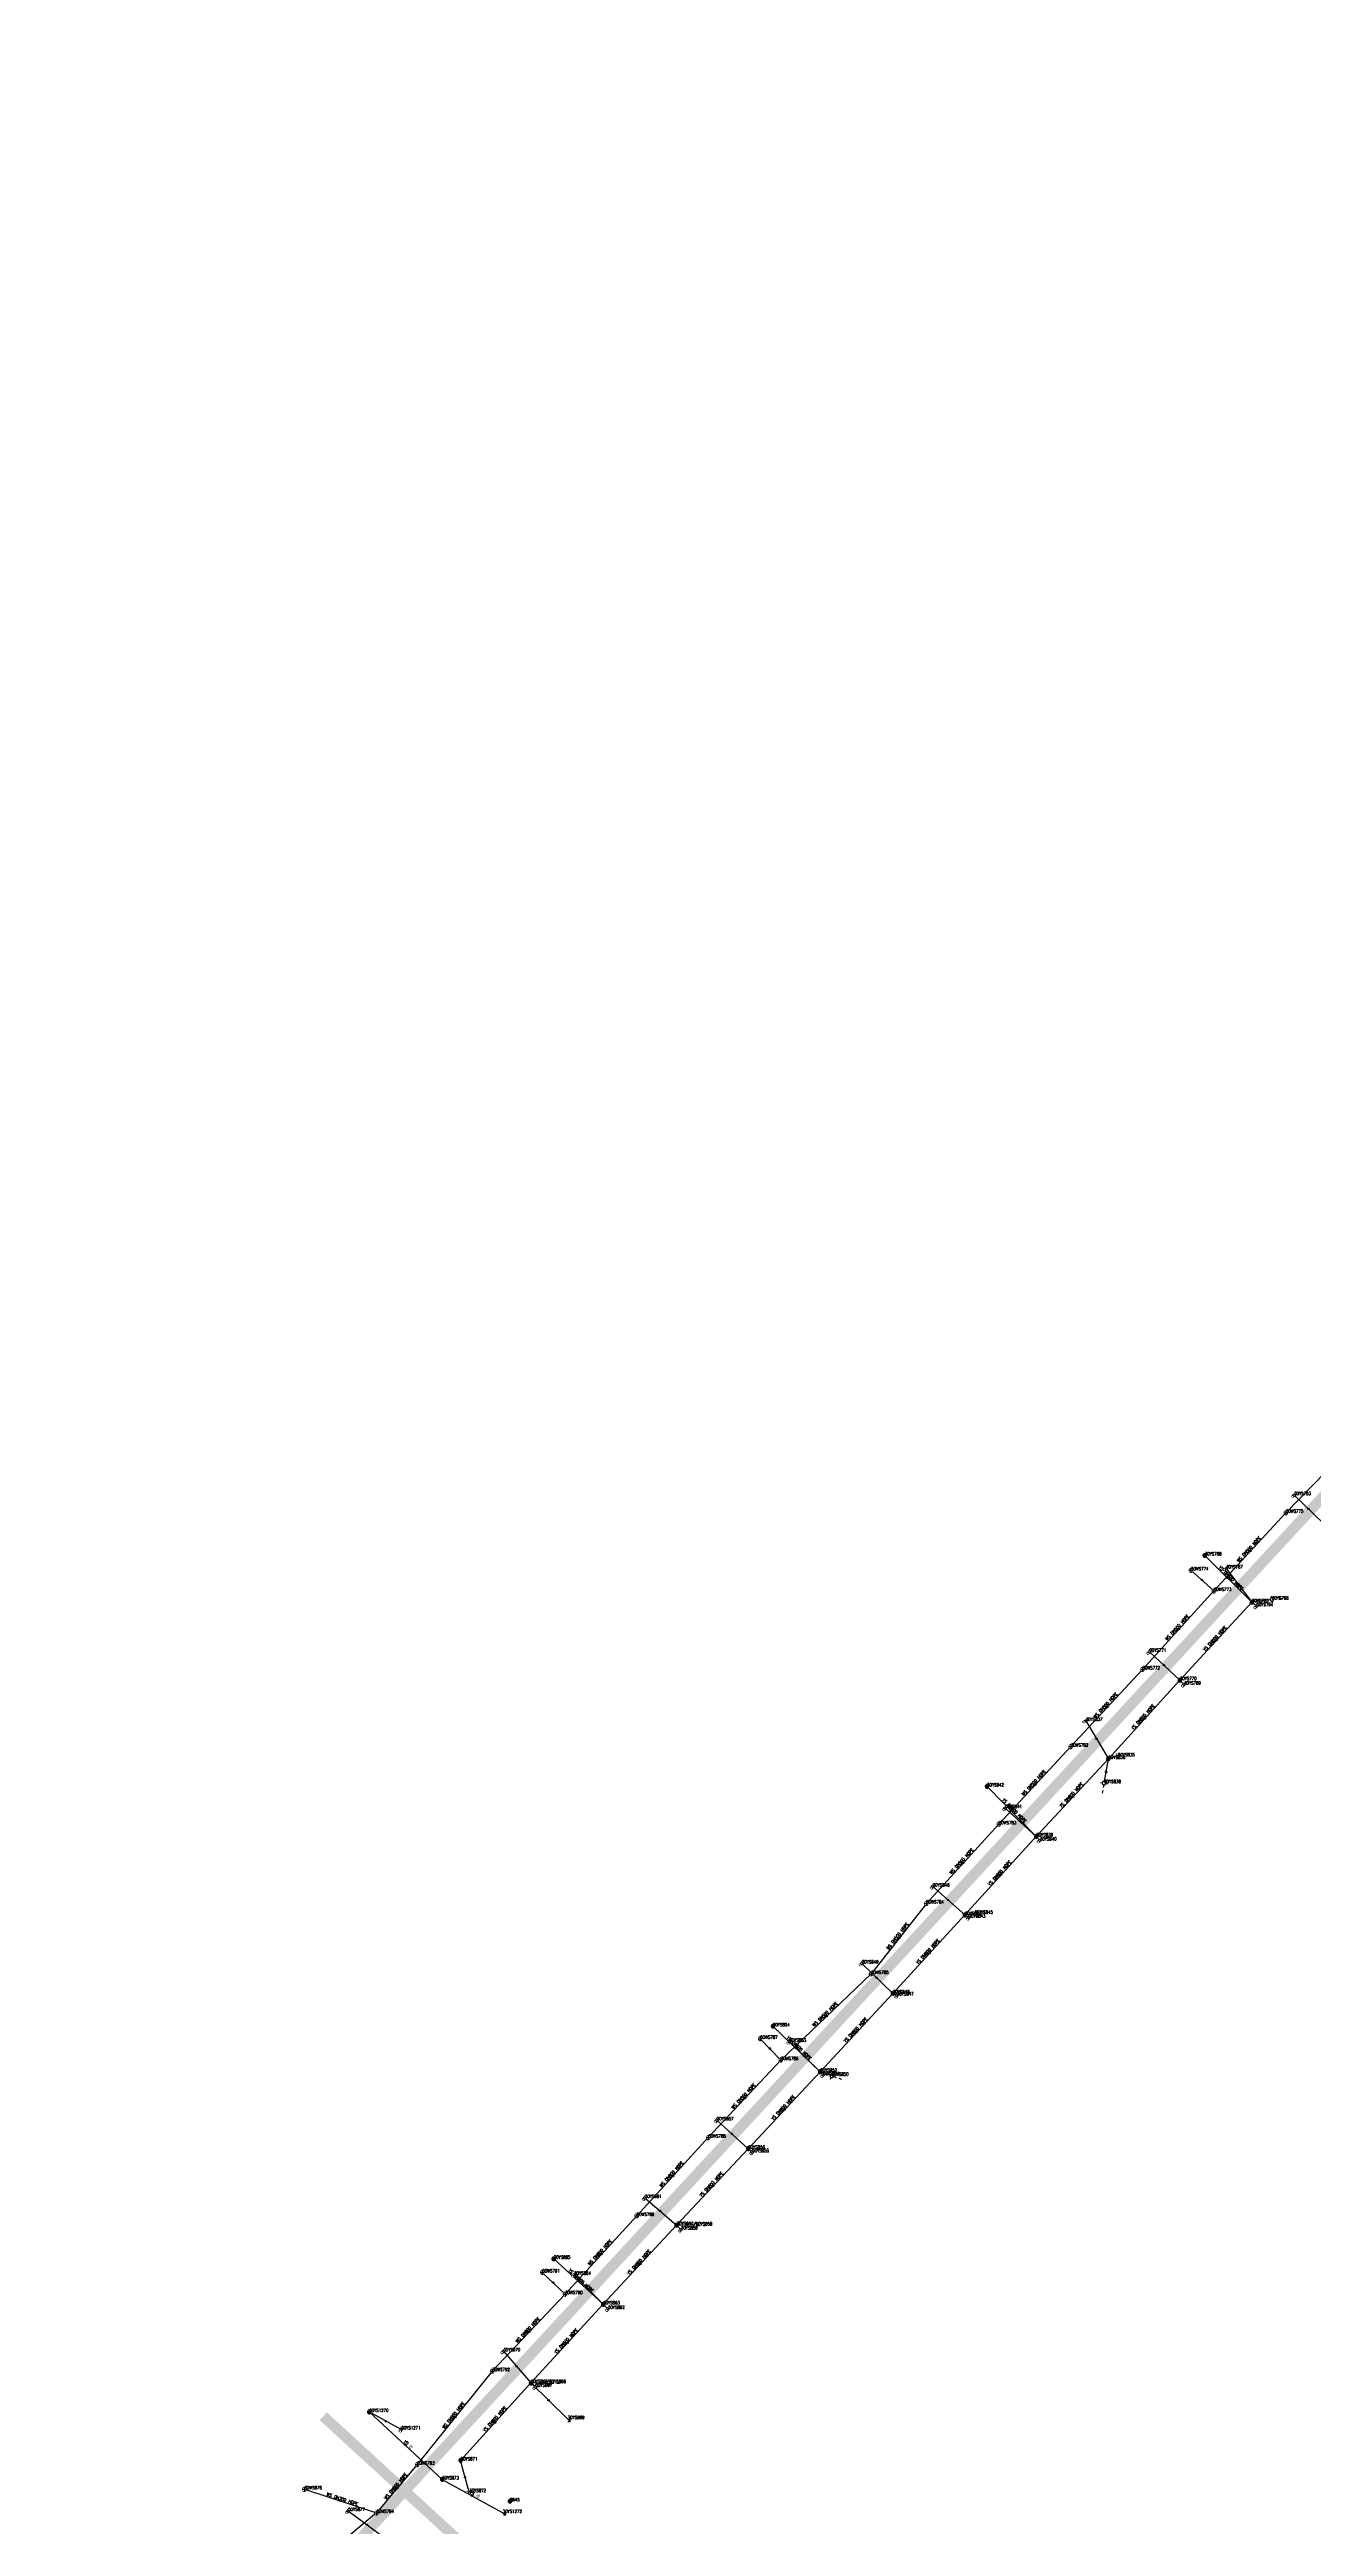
# Model space of a CAD drawing. Extents: x 78813 to 99477, y 2421021 to 2448125.
# Drawn here: x 86662 to 87019, y 2433388 to 2434087 of the extents above; entities that cross this region are included whole.
import ezdxf
from ezdxf.enums import TextEntityAlignment as Align

# ---------------------------------------------------------------- set-up
doc = ezdxf.new("R2010")
doc.units = 0
doc.set_wipeout_variables(frame=1)
doc.layers.get('0').update_dxf_attribs({"linetype": 'CONTINUOUS'})
for name, color, linetype in [('DX_WS', 16, 'CONTINUOUS'), ('DX_YS', 42, 'CONTINUOUS'), ('道路', 5, 'CONTINUOUS')]:
    doc.layers.add(name, color=color, linetype=linetype)
for name, color, linetype, true_color in [('WSLINE', 7, 'CONTINUOUS', 0x7f0000), ('YSANNEXE', 7, 'CONTINUOUS', 0xcc9900), ('YSLINE', 7, 'CONTINUOUS', 0xcc9900)]:
    doc.layers.add(name, color=color, linetype=linetype, true_color=true_color)
doc.styles.add('CcNameZT', font='txt.SHX', dxfattribs={"width": 0.8, "bigfont": 'HZTXT.SHX'})
doc.styles.get("Standard").update_dxf_attribs({"font": 'txt.shx', "bigfont": 'hztxt.shx'})

# ---------------------------------------------------------------- blocks, each defined once
blk = doc.blocks.new('PS污水井')
blk.add_lwpolyline([(1, 0), (1, 0.1), (1, 0.1), (1, 0.2), (1, 0.3), (0.9, 0.3), (0.9, 0.4), (0.9, 0.5), (0.8, 0.5), (0.8, 0.6), (0.8, 0.6), (0.7, 0.7), (0.7, 0.7), (0.6, 0.8), (0.6, 0.8), (0.5, 0.9), (0.4, 0.9), (0.4, 0.9), (0.3, 1), (0.2, 1), (0.2, 1), (0.1, 1), (0, 1), (0, 1), (-0.1, 1), (-0.2, 1), (-0.2, 1), (-0.3, 1), (-0.4, 0.9), (-0.4, 0.9), (-0.5, 0.9), (-0.6, 0.8), (-0.6, 0.8), (-0.7, 0.7), (-0.7, 0.7), (-0.8, 0.6), (-0.8, 0.6), (-0.8, 0.5), (-0.9, 0.5), (-0.9, 0.4), (-0.9, 0.3), (-1, 0.3), (-1, 0.2), (-1, 0.1), (-1, 0.1), (-1, 0), (-1, -0.1), (-1, -0.1), (-1, -0.2), (-1, -0.3), (-0.9, -0.3), (-0.9, -0.4), (-0.9, -0.5), (-0.8, -0.5), (-0.8, -0.6), (-0.8, -0.6), (-0.7, -0.7), (-0.7, -0.7), (-0.6, -0.8), (-0.6, -0.8), (-0.5, -0.9), (-0.4, -0.9), (-0.4, -0.9), (-0.3, -1), (-0.2, -1), (-0.2, -1), (-0.1, -1), (0, -1), (0, -1), (0.1, -1), (0.2, -1), (0.2, -1), (0.3, -1), (0.4, -0.9), (0.4, -0.9), (0.5, -0.9), (0.6, -0.8), (0.6, -0.8), (0.7, -0.7), (0.7, -0.7), (0.8, -0.6), (0.8, -0.6), (0.8, -0.5), (0.9, -0.5), (0.9, -0.4), (0.9, -0.3), (1, -0.3), (1, -0.2), (1, -0.1), (1, 0)], close=True)
blk.add_wipeout([(1, 0), (1, 0.1), (1, 0.1), (1, 0.2), (1, 0.3), (0.9, 0.3), (0.9, 0.4), (0.9, 0.5), (0.8, 0.5), (0.8, 0.6), (0.8, 0.6), (0.7, 0.7), (0.7, 0.7), (0.6, 0.8), (0.6, 0.8), (0.5, 0.9), (0.4, 0.9), (0.4, 0.9), (0.3, 1), (0.2, 1), (0.2, 1), (0.1, 1), (0, 1), (0, 1), (-0.1, 1), (-0.2, 1), (-0.2, 1), (-0.3, 1), (-0.4, 0.9), (-0.4, 0.9), (-0.5, 0.9), (-0.6, 0.8), (-0.6, 0.8), (-0.7, 0.7), (-0.7, 0.7), (-0.8, 0.6), (-0.8, 0.6), (-0.8, 0.5), (-0.9, 0.5), (-0.9, 0.4), (-0.9, 0.3), (-1, 0.3), (-1, 0.2), (-1, 0.1), (-1, 0.1), (-1, 0), (-1, -0.1), (-1, -0.1), (-1, -0.2), (-1, -0.3), (-0.9, -0.3), (-0.9, -0.4), (-0.9, -0.5), (-0.8, -0.5), (-0.8, -0.6), (-0.8, -0.6), (-0.7, -0.7), (-0.7, -0.7), (-0.6, -0.8), (-0.6, -0.8), (-0.5, -0.9), (-0.4, -0.9), (-0.4, -0.9), (-0.3, -1), (-0.2, -1), (-0.2, -1), (-0.1, -1), (0, -1), (0, -1), (0.1, -1), (0.2, -1), (0.2, -1), (0.3, -1), (0.4, -0.9), (0.4, -0.9), (0.5, -0.9), (0.6, -0.8), (0.6, -0.8), (0.7, -0.7), (0.7, -0.7), (0.8, -0.6), (0.8, -0.6), (0.8, -0.5), (0.9, -0.5), (0.9, -0.4), (0.9, -0.3), (1, -0.3), (1, -0.2), (1, -0.1)])
for p, q in [((-1, 0), (0, 0)), ((0, 1), (0, 0)), ((0, 0), (0, -1)), ((0, 0), (1, 0))]:
    blk.add_line(p, q)
blk = doc.blocks.new('LX')
for p, q in [((-0.866, 0.5), (0, 0)), ((0, 0), (-0.866, -0.5))]:
    blk.add_line(p, q)
blk = doc.blocks.new('PS出水口')
for points in [[(0, 0), (2, 0)], [(1.1, -0.9), (2, 0), (1.1, 0.9)]]:
    blk.add_lwpolyline(points)
blk = doc.blocks.new('PS雨水井')
blk.add_lwpolyline([(1, 0), (1, 0.1), (1, 0.1), (1, 0.2), (1, 0.3), (0.9, 0.3), (0.9, 0.4), (0.9, 0.5), (0.8, 0.5), (0.8, 0.6), (0.8, 0.6), (0.7, 0.7), (0.7, 0.7), (0.6, 0.8), (0.6, 0.8), (0.5, 0.9), (0.4, 0.9), (0.4, 0.9), (0.3, 1), (0.2, 1), (0.2, 1), (0.1, 1), (0, 1), (0, 1), (-0.1, 1), (-0.2, 1), (-0.2, 1), (-0.3, 1), (-0.4, 0.9), (-0.4, 0.9), (-0.5, 0.9), (-0.6, 0.8), (-0.6, 0.8), (-0.7, 0.7), (-0.7, 0.7), (-0.8, 0.6), (-0.8, 0.6), (-0.8, 0.5), (-0.9, 0.5), (-0.9, 0.4), (-0.9, 0.3), (-1, 0.3), (-1, 0.2), (-1, 0.1), (-1, 0.1), (-1, 0), (-1, -0.1), (-1, -0.1), (-1, -0.2), (-1, -0.3), (-0.9, -0.3), (-0.9, -0.4), (-0.9, -0.5), (-0.8, -0.5), (-0.8, -0.6), (-0.8, -0.6), (-0.7, -0.7), (-0.7, -0.7), (-0.6, -0.8), (-0.6, -0.8), (-0.5, -0.9), (-0.4, -0.9), (-0.4, -0.9), (-0.3, -1), (-0.2, -1), (-0.2, -1), (-0.1, -1), (0, -1), (0, -1), (0.1, -1), (0.2, -1), (0.2, -1), (0.3, -1), (0.4, -0.9), (0.4, -0.9), (0.5, -0.9), (0.6, -0.8), (0.6, -0.8), (0.7, -0.7), (0.7, -0.7), (0.8, -0.6), (0.8, -0.6), (0.8, -0.5), (0.9, -0.5), (0.9, -0.4), (0.9, -0.3), (1, -0.3), (1, -0.2), (1, -0.1), (1, 0)], close=True)
blk.add_wipeout([(1, 0), (1, 0.1), (1, 0.1), (1, 0.2), (1, 0.3), (0.9, 0.3), (0.9, 0.4), (0.9, 0.5), (0.8, 0.5), (0.8, 0.6), (0.8, 0.6), (0.7, 0.7), (0.7, 0.7), (0.6, 0.8), (0.6, 0.8), (0.5, 0.9), (0.4, 0.9), (0.4, 0.9), (0.3, 1), (0.2, 1), (0.2, 1), (0.1, 1), (0, 1), (0, 1), (-0.1, 1), (-0.2, 1), (-0.2, 1), (-0.3, 1), (-0.4, 0.9), (-0.4, 0.9), (-0.5, 0.9), (-0.6, 0.8), (-0.6, 0.8), (-0.7, 0.7), (-0.7, 0.7), (-0.8, 0.6), (-0.8, 0.6), (-0.8, 0.5), (-0.9, 0.5), (-0.9, 0.4), (-0.9, 0.3), (-1, 0.3), (-1, 0.2), (-1, 0.1), (-1, 0.1), (-1, 0), (-1, -0.1), (-1, -0.1), (-1, -0.2), (-1, -0.3), (-0.9, -0.3), (-0.9, -0.4), (-0.9, -0.5), (-0.8, -0.5), (-0.8, -0.6), (-0.8, -0.6), (-0.7, -0.7), (-0.7, -0.7), (-0.6, -0.8), (-0.6, -0.8), (-0.5, -0.9), (-0.4, -0.9), (-0.4, -0.9), (-0.3, -1), (-0.2, -1), (-0.2, -1), (-0.1, -1), (0, -1), (0, -1), (0.1, -1), (0.2, -1), (0.2, -1), (0.3, -1), (0.4, -0.9), (0.4, -0.9), (0.5, -0.9), (0.6, -0.8), (0.6, -0.8), (0.7, -0.7), (0.7, -0.7), (0.8, -0.6), (0.8, -0.6), (0.8, -0.5), (0.9, -0.5), (0.9, -0.4), (0.9, -0.3), (1, -0.3), (1, -0.2), (1, -0.1)])
for p, q in [((-1, 0), (0, 0)), ((-0.9, 0.5), (0, 0.5)), ((0, 1), (0, 0)), ((0, 0.5), (0.9, 0.5)), ((0, 0), (0, -1)), ((0, 0), (1, 0)), ((-0.9, -0.5), (0, -0.5)), ((0, -0.5), (0.9, -0.5))]:
    blk.add_line(p, q)
blk = doc.blocks.new('PS雨篦')
blk.add_lwpolyline([(-1.5, 0.5), (0, 0.5), (1.5, 0.5), (1.5, -0.5), (0, -0.5), (-1.5, -0.5)], close=True)
blk.add_wipeout([(-1.5, 0.5), (0, 0.5), (1.5, 0.5), (1.5, -0.5), (0, -0.5), (-1.5, -0.5)])
for p, q in [((-0.5, -0.5), (-0.5, 0.5)), ((0.5, -0.5), (0.5, 0.5))]:
    blk.add_line(p, q)
blk = doc.blocks.new('PS预留口')
blk.add_lwpolyline([(4.2, 0), (5.8, 0)])
blk.add_wipeout([(1, 0), (1, 0.1), (1, 0.1), (1, 0.2), (1, 0.3), (0.9, 0.3), (0.9, 0.4), (0.9, 0.5), (0.8, 0.5), (0.8, 0.6), (0.8, 0.6), (0.7, 0.7), (0.7, 0.7), (0.6, 0.8), (0.6, 0.8), (0.5, 0.9), (0.4, 0.9), (0.4, 0.9), (0.3, 1), (0.2, 1), (0.2, 1), (0.1, 1), (0, 1), (0, 1), (-0.1, 1), (-0.2, 1), (-0.2, 1), (-0.3, 1), (-0.4, 0.9), (-0.4, 0.9), (-0.5, 0.9), (-0.6, 0.8), (-0.6, 0.8), (-0.7, 0.7), (-0.7, 0.7), (-0.8, 0.6), (-0.8, 0.6), (-0.8, 0.5), (-0.9, 0.5), (-0.9, 0.4), (-0.9, 0.3), (-1, 0.3), (-1, 0.2), (-1, 0.1), (-1, 0.1), (-1, 0), (-1, -0.1), (-1, -0.1), (-1, -0.2), (-1, -0.3), (-0.9, -0.3), (-0.9, -0.4), (-0.9, -0.5), (-0.8, -0.5), (-0.8, -0.6), (-0.8, -0.6), (-0.7, -0.7), (-0.7, -0.7), (-0.6, -0.8), (-0.6, -0.8), (-0.5, -0.9), (-0.4, -0.9), (-0.4, -0.9), (-0.3, -1), (-0.2, -1), (-0.2, -1), (-0.1, -1), (0, -1), (0, -1), (0.1, -1), (0.2, -1), (0.2, -1), (0.3, -1), (0.4, -0.9), (0.4, -0.9), (0.5, -0.9), (0.6, -0.8), (0.6, -0.8), (0.7, -0.7), (0.7, -0.7), (0.8, -0.6), (0.8, -0.6), (0.8, -0.5), (0.9, -0.5), (0.9, -0.4), (0.9, -0.3), (1, -0.3), (1, -0.2), (1, -0.1)])
blk.add_line((1, 0), (2.6, 0))
blk.add_lwpolyline([(1, 0), (1, 0.1), (1, 0.1), (1, 0.2), (1, 0.3), (0.9, 0.3), (0.9, 0.4), (0.9, 0.5), (0.8, 0.5), (0.8, 0.6), (0.8, 0.6), (0.7, 0.7), (0.7, 0.7), (0.6, 0.8), (0.6, 0.8), (0.5, 0.9), (0.4, 0.9), (0.4, 0.9), (0.3, 1), (0.2, 1), (0.2, 1), (0.1, 1), (0, 1), (0, 1), (-0.1, 1), (-0.2, 1), (-0.2, 1), (-0.3, 1), (-0.4, 0.9), (-0.4, 0.9), (-0.5, 0.9), (-0.6, 0.8), (-0.6, 0.8), (-0.7, 0.7), (-0.7, 0.7), (-0.8, 0.6), (-0.8, 0.6), (-0.8, 0.5), (-0.9, 0.5), (-0.9, 0.4), (-0.9, 0.3), (-1, 0.3), (-1, 0.2), (-1, 0.1), (-1, 0.1), (-1, 0), (-1, -0.1), (-1, -0.1), (-1, -0.2), (-1, -0.3), (-0.9, -0.3), (-0.9, -0.4), (-0.9, -0.5), (-0.8, -0.5), (-0.8, -0.6), (-0.8, -0.6), (-0.7, -0.7), (-0.7, -0.7), (-0.6, -0.8), (-0.6, -0.8), (-0.5, -0.9), (-0.4, -0.9), (-0.4, -0.9), (-0.3, -1), (-0.2, -1), (-0.2, -1), (-0.1, -1), (0, -1), (0, -1), (0.1, -1), (0.2, -1), (0.2, -1), (0.3, -1), (0.4, -0.9), (0.4, -0.9), (0.5, -0.9), (0.6, -0.8), (0.6, -0.8), (0.7, -0.7), (0.7, -0.7), (0.8, -0.6), (0.8, -0.6), (0.8, -0.5), (0.9, -0.5), (0.9, -0.4), (0.9, -0.3), (1, -0.3), (1, -0.2), (1, -0.1), (1, 0)], close=True)
for points in [[(0, 1), (0, 2)], [(0, -2), (0, -1)]]:
    blk.add_lwpolyline(points)
blk = doc.blocks.new('测量点')
h = blk.add_hatch(color=256)
edge = h.paths.add_edge_path()
edge.add_arc((0, 0), 0.5, 0, 360)
blk.add_circle((0, 0), 0.5)

msp = doc.modelspace()

# ---------------------------------------------------------------- linework, layer by layer
at = {"layer": 'WSLINE'}
for p, q in [((87035.8, 2433699.11), (87011.16, 2433673.81)), ((87011.16, 2433673.81), (86990.86, 2433651.77)), ((86984.39, 2433657.6), (86990.86, 2433651.77)), ((86990.86, 2433651.77), (86970.71, 2433629.65)), ((86970.71, 2433629.65), (86950.48, 2433607.85)), ((86950.48, 2433607.85), (86930.19, 2433585.97)), ((86930.19, 2433585.97), (86909.76, 2433563.62)), ((86909.76, 2433563.62), (86894.18, 2433543.75)), ((86894.18, 2433543.75), (86868.72, 2433519.45)), ((86862.9, 2433525.47), (86868.72, 2433519.45)), ((86868.72, 2433519.45), (86848.26, 2433497.56)), ((86848.26, 2433497.56), (86828.08, 2433475.48)), ((86828.08, 2433475.48), (86807.88, 2433453.41)), ((86801.46, 2433459.54), (86807.88, 2433453.41)), ((86807.88, 2433453.41), (86787.36, 2433431.69)), ((86787.36, 2433431.69), (86766.15, 2433405.31)), ((86766.15, 2433405.31), (86754.67, 2433391.68)), ((86734.36, 2433398.36), (86754.67, 2433391.68)), ((86754.67, 2433391.68), (86736.19, 2433376.22))]:
    msp.add_line(p, q, dxfattribs=at)
at = {"layer": 'YSLINE'}
for p, q in [((87007.21, 2433649.34), (87001.57, 2433648.59)), ((87002.83, 2433647.49), (87001.57, 2433648.59)), ((86982.45, 2433625.36), (86981.26, 2433626.61)), ((86954.71, 2433615.12), (86961.1, 2433604.4)), ((86959.88, 2433597.56), (86961.1, 2433604.4)), ((86963.79, 2433605.13), (86961.1, 2433604.4)), ((86941.78, 2433581.37), (86940.78, 2433582.54)), ((86923.79, 2433560.71), (86920.6, 2433560.38)), ((86921.68, 2433559.62), (86920.6, 2433560.38)), ((86900.33, 2433538.26), (86879.83, 2433516.14)), ((86901.46, 2433537.69), (86900.33, 2433538.26)), ((86883.08, 2433514.99), (86879.83, 2433516.14)), ((86880.7, 2433515.21), (86879.83, 2433516.14)), ((86860.66, 2433493.46), (86859.52, 2433494.44)), ((86844.68, 2433472.79), (86839.32, 2433472.87)), ((86840.56, 2433471.63), (86839.32, 2433472.87)), ((86819.98, 2433449.25), (86818.64, 2433450.54)), ((86803.36, 2433428.32), (86798.26, 2433428.36)), ((86799.5, 2433427.27), (86798.26, 2433428.36)), ((86798.26, 2433428.36), (86808.62, 2433418.15)), ((86761.67, 2433415.25), (86752.64, 2433420.18)), ((86773.23, 2433401.16), (86790.28, 2433391.68)), ((86780.85, 2433397.58), (86778.43, 2433406.51))]:
    msp.add_line(p, q, dxfattribs=at)

# ---------------------------------------------------------------- block references
at = {"layer": 'DX_WS'}
for p, xscale, yscale, zscale, rotation in [((87001.01, 2433662.79), 0.5000000000745004, 0.5, 0.5, 227.4642446757911), ((86980.79, 2433640.71), 0.5000000000745004, 0.5, 0.5, 227.4642446757911), ((86960.59, 2433618.75), 0.5000000000041096, 0.5, 0.5, 226.8912868717683), ((86940.33, 2433596.91), 0.5000000000041096, 0.5, 0.5, 226.8912868717683), ((86919.97, 2433574.79), 0.5000000000745004, 0.5, 0.5, 227.4642446757911), ((86901.96, 2433553.68), 0.5000000000145047, 0.5, 0.5, 232.0479070295271), ((86881.45, 2433531.6), 0.4999999999186057, 0.5, 0.5, 223.453540091652), ((86858.49, 2433508.51), 0.5000000000041096, 0.5, 0.5, 226.8912868717683), ((86838.17, 2433486.52), 0.5000000000745004, 0.5, 0.5, 227.4642446757911), ((86817.98, 2433464.45), 0.5000000000745004, 0.5, 0.5, 227.4642446757911), ((86797.62, 2433442.55), 0.5000000000041096, 0.5, 0.5, 226.8912868717683), ((86776.76, 2433418.5), 0.5000000000003901, 0.5000000000003901, 0.5000000000003901, 231.4749492322617), ((86744.52, 2433395.02), 0.4999999999365664, 0.5, 0.5, 342.055803715247), ((86760.41, 2433398.49), 0.4999999998278945, 0.5, 0.5, 229.7560758296854)]:
    msp.add_blockref('LX', p, dxfattribs=dict(at, xscale=xscale, yscale=yscale, zscale=zscale, rotation=rotation))
at = {"layer": 'DX_YS', "yscale": 0.5, "zscale": 0.5}
for p, xscale, rotation in [((86808.62, 2433418.15, 0.81), 0.4999999998465224, 315.3954059031814), ((86790.28, 2433391.68, 0.14), 0.5000000000274407, 330.9231482116991)]:
    msp.add_blockref('PS出水口', p, dxfattribs=dict(at, xscale=xscale, rotation=rotation))
at = {"layer": 'DX_YS', "xscale": 0.5, "yscale": 0.5, "zscale": 0.5}
msp.add_blockref('测量点', (86792.32, 2433394.99, 0.71), dxfattribs=at)
at = {"layer": 'YSANNEXE', "yscale": 0.5, "zscale": 0.5}
for p, xscale, rotation in [((86997.93, 2433653.35), 0.5000000000067973, 307.1053781904394), ((86991.42, 2433637.6), 0.5000000000745004, 227.4642446757911), ((86971.18, 2433615.5), 0.5000000000236343, 228.0372024639738), ((86957.91, 2433609.76), 0.5000000001320254, 300.8028424345032), ((86950.94, 2433593.47), 0.5000000000041096, 226.8912868717683), ((86930.69, 2433571.46), 0.5000000000745004, 227.4642446757911), ((86910.47, 2433549.32), 0.5000000000745004, 227.4642446757911), ((86890.08, 2433527.2), 0.5000000000745004, 227.4642446757911), ((86869.68, 2433505.29), 0.5000000000041096, 226.8912868717683), ((86849.42, 2433483.66), 0.5000000000041096, 226.8912868717683), ((86828.98, 2433461.7), 0.5000000000745004, 227.4642446757911), ((86808.45, 2433439.45), 0.5000000000745004, 227.4642446757911), ((86788.35, 2433417.44), 0.4999999998621667, 47.55549698130921), ((86779.64, 2433402.04), 0.500000000181356, 105.4242342978813)]:
    msp.add_blockref('LX', p, dxfattribs=dict(at, xscale=xscale, rotation=rotation))

# ---------------------------------------------------------------- texts
at = {"layer": 'DX_WS', "style": 'CcNameZT', "width": 0.8}
for s, rotation, p in [(' WS DN500 HDPE', 47.36573, (87000.83, 2433662.96, 0.3)), (' WS DN500 HDPE', 47.66127, (86980.6, 2433640.87, 0.35)), (' WS DN500 HDPE', 47.1218, (86960.41, 2433618.92, 0.2)), (' WS DN500 HDPE', 47.17687, (86940.15, 2433597.08, 0.34)), (' WS DN500 HDPE', 47.5601, (86919.79, 2433574.96, 0.29)), (' WS DN500 HDPE', 51.89578, (86901.77, 2433553.84, 0.5)), (' WS DN500 HDPE', 43.66934, (86881.27, 2433531.78, 0.61)), (' WS DN500 HDPE', 46.93317, (86858.31, 2433508.68, 0.38)), (' WS DN800 HDPE', 47.58202, (86837.99, 2433486.69, 0.37)), (' WS DN800 HDPE', 47.52073, (86817.8, 2433464.61, 0.37)), (' WS DN800 HDPE', 46.64494, (86797.44, 2433442.72, 0.25)), (' WS DN800 HDPE', 51.19243, (86776.56, 2433418.65, 0.1)), (' WS DN300 HDPE', 341.77777, (86744.6, 2433395.26, -0.34))]:
    msp.add_text(s, height=0.9, rotation=rotation, dxfattribs=at).set_placement(p, align=Align.CENTER)
at = {"layer": 'DX_YS', "style": 'CcNameZT', "width": 0.8}
for rotation, p in [(47.26248, (86991.23, 2433637.77, 1.77)), (47.77707, (86971, 2433615.67, 1.79)), (47.07869, (86950.76, 2433593.64, 1.67)), (47.6858, (86930.51, 2433571.63, 1.85)), (47.48392, (86910.28, 2433549.49, 1.71)), (47.18762, (86889.9, 2433527.37, 1.84)), (46.89244, (86869.5, 2433505.46, 1.68)), (46.87157, (86849.24, 2433483.83, 1.64)), (47.20592, (86828.8, 2433461.87, 1.52)), (47.41148, (86808.27, 2433439.62, 1.37)), (47.783, (86788.16, 2433417.61, 1.02))]:
    msp.add_text(' YS DN600 HDPE', height=0.9, rotation=rotation, dxfattribs=at).set_placement(p, align=Align.CENTER)
at = {"layer": 'DX_YS', "width": 0.8}
msp.add_text('30YS869', height=0.9, dxfattribs=at).set_placement((86808.62, 2433418.15, 0.81))

# ---------------------------------------------------------------- next in the draw order: block references
at = {"layer": 'DX_WS', "xscale": 0.5, "yscale": 0.5, "zscale": 0.5}
for p in [(87011.16, 2433673.81, 0.3), (86984.39, 2433657.6, 0.45), (86990.86, 2433651.77, 0.35), (86970.71, 2433629.65, 0.2), (86950.48, 2433607.85, 0.34), (86930.19, 2433585.97, 0.29), (86909.76, 2433563.62, 0.5), (86894.18, 2433543.75, 0.61), (86862.9, 2433525.47, 0.55), (86868.72, 2433519.45, 0.38), (86848.26, 2433497.56, 0.37), (86828.08, 2433475.48, 0.37), (86801.46, 2433459.54, 0.5), (86807.88, 2433453.41, 0.25), (86787.36, 2433431.69, 0.1), (86766.15, 2433405.31, -0.29), (86734.36, 2433398.36, -0.34), (86754.67, 2433391.68, 0.07)]:
    msp.add_blockref('PS污水井', p, dxfattribs=at)
at = {"layer": 'DX_YS', "yscale": 0.5, "zscale": 0.5}
for p, xscale, rotation in [((86954.71, 2433615.12, 2.47), 0.5000000001148586, 210.819716528178), ((86780.85, 2433397.58, 2.56), 0.5000000000556398, 15.14709861867978)]:
    msp.add_blockref('PS雨篦', p, dxfattribs=dict(at, xscale=xscale, rotation=rotation))
at = {"layer": 'DX_YS', "xscale": 0.5, "yscale": 0.5, "zscale": 0.5}
msp.add_blockref('PS雨水井', (86792.32, 2433394.99, 0.71), dxfattribs=at)

# ---------------------------------------------------------------- next in the draw order: linework, layer by layer
at = {"layer": 'YSLINE'}
for p, q in [((87013.49, 2433678.8), (87021.9, 2433670.71)), ((86988.28, 2433661.78), (87001.57, 2433648.59)), ((86994.29, 2433658.12), (87001.57, 2433648.59)), ((87001.57, 2433648.59), (86981.26, 2433626.61)), ((86972.67, 2433634.6), (86981.26, 2433626.61)), ((86981.26, 2433626.61), (86961.1, 2433604.4)), ((86961.1, 2433604.4), (86940.78, 2433582.54)), ((86926.88, 2433596.63), (86940.78, 2433582.54)), ((86932.01, 2433590.53), (86940.78, 2433582.54)), ((86940.78, 2433582.54), (86920.6, 2433560.38)), ((86911.59, 2433568.38), (86920.6, 2433560.38)), ((86920.6, 2433560.38), (86900.33, 2433538.26)), ((86891.54, 2433546.7), (86900.33, 2433538.26)), ((86866.51, 2433528.99), (86879.83, 2433516.14)), ((86871.13, 2433524.62), (86879.83, 2433516.14)), ((86879.83, 2433516.14), (86859.52, 2433494.44)), ((86850.68, 2433502.47), (86859.52, 2433494.44)), ((86859.52, 2433494.44), (86839.32, 2433472.87)), ((86830.38, 2433480.55), (86839.32, 2433472.87)), ((86839.32, 2433472.87), (86818.64, 2433450.54)), ((86804.66, 2433463.37), (86818.64, 2433450.54)), ((86810.42, 2433458.86), (86818.64, 2433450.54)), ((86818.64, 2433450.54), (86798.26, 2433428.36)), ((86790.49, 2433437.29), (86798.26, 2433428.36)), ((86778.43, 2433406.51), (86798.26, 2433428.36)), ((86752.64, 2433420.18), (86773.23, 2433401.16)), ((86746.71, 2433392.24), (86757.54, 2433384.27))]:
    msp.add_line(p, q, dxfattribs=at)

# ---------------------------------------------------------------- next in the draw order: block references
at = {"layer": 'DX_WS', "yscale": 0.5, "zscale": 0.5}
for p, xscale, rotation in [((86987.63, 2433654.68), 0.4999999999871826, 317.9915762995381), ((86865.81, 2433522.46), 0.4999999998410176, 313.9808717491615), ((86804.67, 2433456.48), 0.5000000001472552, 316.2727028938216)]:
    msp.add_blockref('LX', p, dxfattribs=dict(at, xscale=xscale, rotation=rotation))
at = {"layer": 'YSANNEXE', "yscale": 0.5, "zscale": 0.5}
for p, xscale, rotation in [((86781.76, 2433396.42), 0.4999999999099169, 331.169605605388), ((86752.13, 2433388.26), 0.500000000044089, 323.7211542417652)]:
    msp.add_blockref('LX', p, dxfattribs=dict(at, xscale=xscale, rotation=rotation))

# ---------------------------------------------------------------- next in the draw order: texts
at = {"layer": 'DX_WS', "style": 'CcNameZT', "width": 0.8}
for s, p in [('30WS775', (87011.16, 2433673.81, 0.3)), ('30WS774', (86984.39, 2433657.6, 0.45)), ('30WS773', (86990.86, 2433651.77, 0.35)), ('30WS772', (86970.71, 2433629.65, 0.2)), ('30WS782', (86950.48, 2433607.85, 0.34)), ('30WS783', (86930.19, 2433585.97, 0.29)), ('30WS784', (86909.76, 2433563.62, 0.5)), ('30WS785', (86894.18, 2433543.75, 0.61)), ('30WS787', (86862.9, 2433525.47, 0.55)), ('30WS786', (86868.72, 2433519.45, 0.38)), ('30WS788', (86848.26, 2433497.56, 0.37)), ('30WS789', (86828.08, 2433475.48, 0.37)), ('30WS791', (86801.46, 2433459.54, 0.5)), ('30WS790', (86807.88, 2433453.41, 0.25)), ('30WS792', (86787.36, 2433431.69, 0.1)), ('30WS793', (86766.15, 2433405.31, -0.29)), ('30WS876', (86734.36, 2433398.36, -0.34)), ('30WS794', (86754.67, 2433391.68, 0.07))]:
    msp.add_text(s, height=0.9, dxfattribs=at).set_placement(p)
msp.add_text(' WS DN800 HDPE', height=0.9, rotation=49.90072, dxfattribs=at).set_placement((86760.22, 2433398.65, -0.29), align=Align.CENTER)
at = {"layer": 'DX_YS', "width": 0.8}
for s, p in [('30YS837', (86954.71, 2433615.12, 2.47)), ('30YS872', (86780.85, 2433397.58, 2.56)), ('9845', (86792.32, 2433394.99, 0.71)), ('30YS1272', (86790.28, 2433391.68, 0.14))]:
    msp.add_text(s, height=0.9, dxfattribs=at).set_placement(p)
at = {"layer": 'DX_YS', "style": 'CcNameZT', "width": 0.8}
msp.add_text(' YS 砼', height=0.9, rotation=330.92314, dxfattribs=at).set_placement((86781.88, 2433396.64, 0.55), align=Align.CENTER)

# ---------------------------------------------------------------- next in the draw order: block references
at = {"layer": 'DX_YS', "yscale": 0.5, "zscale": 0.5}
for name, p, xscale, rotation in [('PS雨篦', (87013.49, 2433678.8, 2.97), 0.4999999998356584, 226.1282022255805), ('PS雨篦', (86994.29, 2433658.12, 2.9), 0.5000000001161373, 217.3839273209352), ('PS雨篦', (87002.83, 2433647.49, 2.62), 0.4999999999016779, 49.0269014734121), ('PS雨篦', (86972.67, 2433634.6, 2.54), 0.4999999999825417, 227.0410951145001), ('PS雨篦', (86982.45, 2433625.36, 2.5), 0.5000000001043005, 43.7761185869881), ('PS雨篦', (86963.79, 2433605.13, 2.44), 0.5000000000467262, 105.2136274740227), ('PS预留口', (86959.88, 2433597.56, 2.04), 0.5000000001908246, 259.8773580887242), ('PS雨篦', (86932.01, 2433590.53, 2.91), 0.4999999998822231, 227.6506265068483), ('PS雨篦', (86941.78, 2433581.37, 2.9), 0.5000000000961796, 40.62953705988647), ('PS雨篦', (86911.59, 2433568.38, 3.04), 0.5000000001054474, 228.4090791233763), ('PS雨篦', (86891.54, 2433546.7, 3.15), 0.5000000000590907, 226.1539413345939), ('PS雨篦', (86871.13, 2433524.62, 3.2), 0.5000000001021463, 225.7168684175195), ('PS雨篦', (86850.68, 2433502.47, 3.29), 0.5000000001007839, 227.7550261621302), ('PS雨篦', (86830.38, 2433480.55, 3.27), 0.4999999999102592, 229.3333010406121), ('PS雨篦', (86810.42, 2433458.86, 3.43), 0.5000000001245211, 224.6156097975985), ('PS雨篦', (86790.49, 2433437.29, 3.11), 0.5000000000637058, 221.0534006560704), ('PS雨篦', (86761.67, 2433415.25, 2.66), 0.4999999999074008, 61.36242932458835), ('PS雨篦', (86746.71, 2433392.24, 2.61), 0.5000000001864608, 233.637320020666)]:
    msp.add_blockref(name, p, dxfattribs=dict(at, xscale=xscale, rotation=rotation))
at = {"layer": 'DX_YS', "xscale": 0.5, "yscale": 0.5, "zscale": 0.5}
for p in [(86988.28, 2433661.78, 1.7), (86926.88, 2433596.63, 1.92), (86920.6, 2433560.38, 1.71), (86900.33, 2433538.26, 1.84), (86879.83, 2433516.14, 1.68), (86859.52, 2433494.44, 1.64), (86839.32, 2433472.87, 1.52), (86804.66, 2433463.37, 1.52), (86818.64, 2433450.54, 1.37), (86798.26, 2433428.36, 0.91), (86752.64, 2433420.18, 0.67), (86773.23, 2433401.16, 0.54), (86778.43, 2433406.51, 1.02)]:
    msp.add_blockref('PS雨水井', p, dxfattribs=at)

# ---------------------------------------------------------------- next in the draw order: linework, layer by layer
at = {"layer": '道路', "const_width": 3, "flags": 128}
msp.add_lwpolyline([(87836.65, 2432412.45), (86739.68, 2433418.96)], dxfattribs=at)

# ---------------------------------------------------------------- next in the draw order: block references
at = {"layer": 'DX_YS', "xscale": 0.5, "yscale": 0.5, "zscale": 0.5}
for p in [(87001.57, 2433648.59, 1.77), (86981.26, 2433626.61, 1.79), (86961.1, 2433604.4, 1.67), (86940.78, 2433582.54, 1.85), (86866.51, 2433528.99, 1.79)]:
    msp.add_blockref('PS雨水井', p, dxfattribs=at)
at = {"layer": 'DX_YS'}
for name, p, xscale, yscale, zscale, rotation in [('PS预留口', (87007.21, 2433649.34, 2.02), 0.5000000000003231, 0.5000000000003231, 0.5000000000003231, 7.553998140933266), ('PS雨篦', (86921.68, 2433559.62, 2.99), 0.4999999998778885, 0.5, 0.5, 54.64440562624218), ('PS雨篦', (86901.46, 2433537.69, 3.12), 0.4999999999252768, 0.5, 0.5, 63.17258886432369), ('PS雨篦', (86880.7, 2433515.21, 3.14), 0.4999999998432602, 0.5, 0.5, 42.76799800300879), ('PS雨篦', (86860.66, 2433493.46, 3.24), 0.4999999999802537, 0.5, 0.5, 49.25427985417138), ('PS雨篦', (86840.56, 2433471.63, 3.28), 0.5000000001595433, 0.5, 0.5, 44.97690619593421), ('PS雨篦', (86819.98, 2433449.25, 3.39), 0.5000000000510546, 0.5, 0.5, 46.20030738768132), ('PS雨篦', (86799.5, 2433427.27, 3.14), 0.4999999998442022, 0.5, 0.5, 48.45858985732168)]:
    msp.add_blockref(name, p, dxfattribs=dict(at, xscale=xscale, yscale=yscale, zscale=zscale, rotation=rotation))
at = {"layer": 'YSANNEXE', "yscale": 0.5, "zscale": 0.5}
for p, xscale, rotation in [((87017.69, 2433674.76), 0.5000000001472552, 316.2727028938216), ((86994.93, 2433655.18), 0.4999999999730048, 315.1267873251608), ((86976.97, 2433630.6), 0.5000000000878982, 316.8456606964688), ((86933.83, 2433589.59), 0.5000000000218291, 314.5538295241302), ((86936.4, 2433586.54), 0.4999999999256761, 317.4186185119841), ((86916.1, 2433564.38), 0.4999999998866608, 318.5645341074481), ((86895.93, 2433542.48), 0.5000000001472552, 316.2727028938216), ((86873.17, 2433522.57), 0.5000000001472552, 316.2727028938216), ((86875.48, 2433520.38), 0.4999999999800757, 315.6997451186957), ((86855.1, 2433498.46), 0.4999999999871826, 317.9915762995381), ((86834.85, 2433476.71), 0.5000000001204519, 319.1374918729616), ((86811.65, 2433456.95), 0.4999999999256761, 317.4186185119841), ((86814.53, 2433454.7), 0.5000000000218291, 314.5538295241302), ((86794.37, 2433432.83), 0.4999999999667166, 311.1160827600074), ((86757.15, 2433417.71), 0.5000000000767706, 151.2608578973531), ((86762.93, 2433410.67), 0.4999999999256761, 317.4186185119841)]:
    msp.add_blockref('LX', p, dxfattribs=dict(at, xscale=xscale, rotation=rotation))

# ---------------------------------------------------------------- next in the draw order: texts
at = {"layer": 'DX_YS', "width": 0.8}
for s, p in [('30YS763', (87013.49, 2433678.8, 2.97)), ('30YS768', (86988.28, 2433661.78, 1.7)), ('30YS767', (86994.29, 2433658.12, 2.9)), ('30YS771', (86972.67, 2433634.6, 2.54)), ('30YS842', (86926.88, 2433596.63, 1.92)), ('30YS838', (86959.88, 2433597.56, 2.04)), ('30YS841', (86932.01, 2433590.53, 2.91)), ('30YS846', (86911.59, 2433568.38, 3.04)), ('30YS849', (86891.54, 2433546.7, 3.15)), ('30YS853', (86871.13, 2433524.62, 3.2)), ('30YS857', (86850.68, 2433502.47, 3.29)), ('30YS861', (86830.38, 2433480.55, 3.27)), ('30YS865', (86804.66, 2433463.37, 1.52)), ('30YS864', (86810.42, 2433458.86, 3.43)), ('30YS870', (86790.49, 2433437.29, 3.11)), ('30YS1270', (86752.64, 2433420.18, 0.67)), ('30YS1271', (86761.67, 2433415.25, 2.66)), ('30YS873', (86773.23, 2433401.16, 0.54)), ('30YS871', (86778.43, 2433406.51, 1.02)), ('30YS877', (86746.71, 2433392.24, 2.61))]:
    msp.add_text(s, height=0.9, dxfattribs=at).set_placement(p)
at = {"layer": 'DX_YS', "style": 'CcNameZT', "width": 0.8}
for s, rotation, p in [(' YS DN600 HDPE', 314.61316, (86934.01, 2433589.76, 1.92)), (' YS DN600 HDPE', 316.03303, (86873.34, 2433522.75, 1.79)), (' YS DN600 HDPE', 317.43723, (86811.82, 2433457.14, 1.52)), (' YS 砼', 317.27131, (86763.1, 2433410.85, 0.67))]:
    msp.add_text(s, height=0.9, rotation=rotation, dxfattribs=at).set_placement(p, align=Align.CENTER)

# ---------------------------------------------------------------- next in the draw order: block references
at = {"layer": 'DX_YS'}
for p, xscale, yscale, zscale, rotation in [((86923.79, 2433560.71, 2.57), 0.5000000000079716, 0.5, 0.5, 5.847792008515265), ((86883.08, 2433514.99, 2.41), 0.5000000000297088, 0.5, 0.5, 340.4242251544603), ((86844.68, 2433472.79, 2.37), 0.5000000000007475, 0.5000000000007475, 0.5000000000007475, 359.1024894054522), ((86803.36, 2433428.32, 2.37), 0.5000000000062643, 0.5, 0.5, 359.5170240801467)]:
    msp.add_blockref('PS预留口', p, dxfattribs=dict(at, xscale=xscale, yscale=yscale, zscale=zscale, rotation=rotation))
at = {"layer": 'YSANNEXE', "yscale": 0.5, "zscale": 0.5}
for p, xscale, rotation in [((87004.39, 2433648.96), 0.4999999999916858, 187.357198999548), ((86960.49, 2433600.98), 0.4999999999240364, 79.64113352161917), ((86803.44, 2433423.26), 0.4999999999730048, 315.1267873251608)]:
    msp.add_blockref('LX', p, dxfattribs=dict(at, xscale=xscale, rotation=rotation))

# ---------------------------------------------------------------- next in the draw order: texts
at = {"layer": 'DX_YS', "style": 'CcNameZT', "width": 0.8}
msp.add_text(' YS DN600 HDPE', height=0.9, rotation=315.21206, dxfattribs=at).set_placement((86995.1, 2433655.36, 1.7), align=Align.CENTER)
at = {"layer": 'DX_YS', "width": 0.8}
for s, p in [('30YS765', (87001.57, 2433648.59, 1.77)), ('30YS764', (87002.83, 2433647.49, 2.62)), ('30YS766', (87007.21, 2433649.34, 2.02)), ('30YS770', (86981.26, 2433626.61, 1.79)), ('30YS769', (86982.45, 2433625.36, 2.5)), ('30YS836', (86961.1, 2433604.4, 1.67)), ('30YS835', (86963.79, 2433605.13, 2.44)), ('30YS839', (86940.78, 2433582.54, 1.85)), ('30YS840', (86941.78, 2433581.37, 2.9)), ('30YS848', (86900.33, 2433538.26, 1.84)), ('30YS847', (86901.46, 2433537.69, 3.12)), ('30YS854', (86866.51, 2433528.99, 1.79)), ('30YS856', (86859.52, 2433494.44, 1.64)), ('30YS855', (86860.66, 2433493.46, 3.24)), ('30YS863', (86818.64, 2433450.54, 1.37)), ('30YS862', (86819.98, 2433449.25, 3.39))]:
    msp.add_text(s, height=0.9, dxfattribs=at).set_placement(p)

# ---------------------------------------------------------------- next in the draw order: linework, layer by layer
at = {"layer": '道路', "const_width": 3, "flags": 128}
msp.add_lwpolyline([(85547.9, 2432090.4), (86090.88, 2432670.56), (87397.27, 2434085.09)], dxfattribs=at)

# ---------------------------------------------------------------- next in the draw order: block references
at = {"layer": 'YSANNEXE', "xscale": 0.5000000000015999, "yscale": 0.5, "zscale": 0.5, "rotation": 179.3357898871316}
for p in [(86842, 2433472.83), (86800.81, 2433428.34)]:
    msp.add_blockref('LX', p, dxfattribs=at)

# ---------------------------------------------------------------- next in the draw order: texts
at = {"layer": 'DX_YS', "width": 0.8}
for s, p in [('30YS845', (86923.79, 2433560.71, 2.57)), ('30YS844', (86920.6, 2433560.38, 1.71)), ('30YS843', (86921.68, 2433559.62, 2.99)), ('30YS852', (86879.83, 2433516.14, 1.68)), ('30YS851', (86880.7, 2433515.21, 3.14)), ('30YS850', (86883.08, 2433514.99, 2.41)), ('30YS860', (86839.32, 2433472.87, 1.52)), ('30YS859', (86840.56, 2433471.63, 3.28)), ('30YS858', (86844.68, 2433472.79, 2.37)), ('30YS868', (86798.26, 2433428.36, 0.91)), ('30YS866', (86803.36, 2433428.32, 2.37)), ('30YS867', (86799.5, 2433427.27, 3.14))]:
    msp.add_text(s, height=0.9, dxfattribs=at).set_placement(p)

doc.saveas('drawing.dxf')
